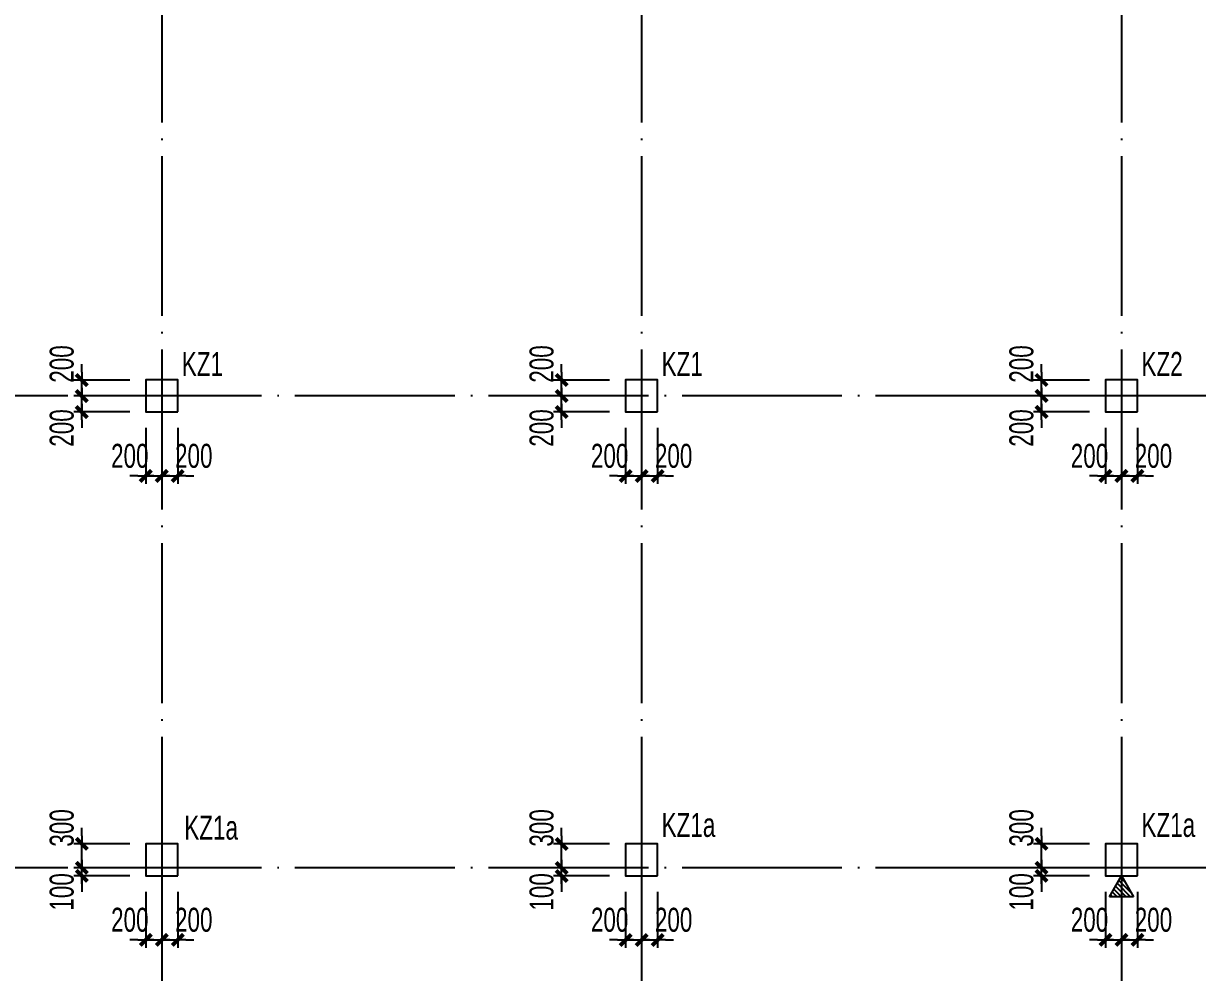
# Model space of a CAD drawing. Extents: x -21254 to 860439, y -324318 to 454338.
# Drawn here: x 806622 to 821302, y -84149 to -72284 of the extents above; entities that cross this region are included whole.
import ezdxf

# ---------------------------------------------------------------- set-up
doc = ezdxf.new("R2010")
doc.units = 0
doc.header["$LTSCALE"] = 1000
doc.header["$MEASUREMENT"] = 0
doc.linetypes.add('DOTE', pattern=[2.42, 2, -0.2, 0.02, -0.2])
doc.layers.get('0').update_dxf_attribs({"linetype": 'CONTINUOUS'})
doc.layers.get('Defpoints').update_dxf_attribs({"linetype": 'CONTINUOUS', "lineweight": 5})
for name, color, linetype in [('COLU', 7, 'CONTINUOUS'), ('COLU_DIM', 3, 'CONTINUOUS'), ('DIMENSION', 3, 'CONTINUOUS'), ('DOTE', 1, 'DOTE'), ('TEXT', 7, 'CONTINUOUS'), ('洞口', 253, 'CONTINUOUS')]:
    doc.layers.add(name, color=color, linetype=linetype)
doc.styles.add('BW_Dim', font='Bweng.shx', dxfattribs={"width": 0.7, "bigfont": 'hztxt.shx'})
doc.dimstyles.new('Cyz_100_100', dxfattribs={"dimtxt": 300, "dimasz": 100, "dimexe": 100, "dimexo": 200, "dimgap": 100, "dimtad": 1, "dimdec": 0, "dimzin": 0, "dimdsep": 46, "dimtxsty": 'BW_Dim', "dimblk": '_bwk', "dimcen": 0, "dimclrt": 7, "dimadec": 0, "dimazin": 0, "dimtfac": 1, "dimtdec": 0, "dimtix": 1, "dimtmove": 2, "dimatfit": 0, "dimfxl": 1, "dimtolj": 1, "dimtzin": 0, "dimarcsym": 0})

# ---------------------------------------------------------------- blocks, each defined once
blk = doc.blocks.new('_bwk')
blk.add_line((-1, 0), (0, 0))
blk.add_lwpolyline([(-0.7, -0.7, 0.5, 0.5, 0), (0.7, 0.7, 0.5, 0.5, 0)], format="xyseb")
blk = doc.blocks.new('*D2721')
at = {"layer": 'COLU_DIM', "color": 0, "lineweight": -2, "transparency": 16777216}
for p, q in [((819351, -76841), (819351, -76741)), ((819951, -76941), (819251, -76941)), ((819351, -77141), (819351, -76941)), ((819951, -77141), (819251, -77141)), ((819351, -77241), (819351, -77341))]:
    blk.add_line(p, q, dxfattribs=at)
at = {"layer": 'Defpoints', "color": 0, "transparency": 16777216}
for p in [(819351, -76941), (820151, -76941), (820151, -77141)]:
    blk.add_point(p, dxfattribs=at)
at = {"layer": 'COLU_DIM', "color": 0, "lineweight": -2, "transparency": 16777216, "xscale": 100, "yscale": 100, "zscale": 100}
for p, rotation in [((819351, -76941), 270), ((819351, -77141), 90)]:
    blk.add_blockref('_bwk', p, dxfattribs=dict(at, rotation=rotation))
at = {"layer": 'COLU_DIM', "color": 7, "transparency": 16777216, "insert": (819101, -77341), "char_height": 300, "attachment_point": 5, "rotation": 90, "style": 'BW_Dim'}
blk.add_mtext('\\A1;200', dxfattribs=at)
blk = doc.blocks.new('*D2722')
at = {"layer": 'COLU_DIM', "color": 0, "lineweight": -2, "transparency": 16777216}
for p, q in [((819351, -76641), (819351, -76541)), ((819951, -76741), (819251, -76741)), ((819351, -76941), (819351, -76741)), ((819951, -76941), (819251, -76941)), ((819351, -77041), (819351, -77141))]:
    blk.add_line(p, q, dxfattribs=at)
at = {"layer": 'Defpoints', "color": 0, "transparency": 16777216}
for p in [(819351, -76741), (820151, -76741), (820151, -76941)]:
    blk.add_point(p, dxfattribs=at)
at = {"layer": 'COLU_DIM', "color": 0, "lineweight": -2, "transparency": 16777216, "xscale": 100, "yscale": 100, "zscale": 100}
for p, rotation in [((819351, -76741), 270), ((819351, -76941), 90)]:
    blk.add_blockref('_bwk', p, dxfattribs=dict(at, rotation=rotation))
at = {"layer": 'COLU_DIM', "color": 7, "transparency": 16777216, "insert": (819101, -76541), "char_height": 300, "attachment_point": 5, "rotation": 90, "style": 'BW_Dim'}
blk.add_mtext('\\A1;200', dxfattribs=at)
blk = doc.blocks.new('*D2723')
at = {"layer": 'COLU_DIM', "color": 0, "lineweight": -2, "transparency": 16777216}
for p, q in [((820151, -77341), (820151, -78041)), ((820351, -77341), (820351, -78041)), ((820051, -77941), (819951, -77941)), ((820151, -77941), (820351, -77941)), ((820451, -77941), (820551, -77941))]:
    blk.add_line(p, q, dxfattribs=at)
at = {"layer": 'Defpoints', "color": 0, "transparency": 16777216}
for p in [(820151, -77141), (820351, -77141), (820351, -77941)]:
    blk.add_point(p, dxfattribs=at)
at = {"layer": 'COLU_DIM', "color": 0, "lineweight": -2, "transparency": 16777216, "xscale": 100, "yscale": 100, "zscale": 100}
blk.add_blockref('_bwk', (820151, -77941), dxfattribs=at)
at = {"layer": 'COLU_DIM', "color": 0, "lineweight": -2, "transparency": 16777216, "xscale": 100, "yscale": 100, "zscale": 100, "rotation": 180}
blk.add_blockref('_bwk', (820351, -77941), dxfattribs=at)
at = {"layer": 'COLU_DIM', "color": 7, "transparency": 16777216, "insert": (819951, -77691), "char_height": 300, "attachment_point": 5, "style": 'BW_Dim'}
blk.add_mtext('\\A1;200', dxfattribs=at)
blk = doc.blocks.new('*D2724')
at = {"layer": 'COLU_DIM', "color": 0, "lineweight": -2, "transparency": 16777216}
for p, q in [((820351, -77341), (820351, -78041)), ((820551, -77341), (820551, -78041)), ((820251, -77941), (820151, -77941)), ((820351, -77941), (820551, -77941)), ((820651, -77941), (820751, -77941))]:
    blk.add_line(p, q, dxfattribs=at)
at = {"layer": 'Defpoints', "color": 0, "transparency": 16777216}
for p in [(820351, -77141), (820551, -77141), (820551, -77941)]:
    blk.add_point(p, dxfattribs=at)
at = {"layer": 'COLU_DIM', "color": 0, "lineweight": -2, "transparency": 16777216, "xscale": 100, "yscale": 100, "zscale": 100}
blk.add_blockref('_bwk', (820351, -77941), dxfattribs=at)
at = {"layer": 'COLU_DIM', "color": 0, "lineweight": -2, "transparency": 16777216, "xscale": 100, "yscale": 100, "zscale": 100, "rotation": 180}
blk.add_blockref('_bwk', (820551, -77941), dxfattribs=at)
at = {"layer": 'COLU_DIM', "color": 7, "transparency": 16777216, "insert": (820751, -77691), "char_height": 300, "attachment_point": 5, "style": 'BW_Dim'}
blk.add_mtext('\\A1;200', dxfattribs=at)
blk = doc.blocks.new('*D2725')
at = {"layer": 'COLU_DIM', "color": 0, "lineweight": -2, "transparency": 16777216}
for p, q in [((819351, -82741), (819351, -82641)), ((819951, -82841), (819251, -82841)), ((819951, -82941), (819251, -82941)), ((819351, -82941), (819351, -82841)), ((819351, -83041), (819351, -83141))]:
    blk.add_line(p, q, dxfattribs=at)
at = {"layer": 'Defpoints', "color": 0, "transparency": 16777216}
for p in [(819351, -82841), (820151, -82841), (820151, -82941)]:
    blk.add_point(p, dxfattribs=at)
at = {"layer": 'COLU_DIM', "color": 0, "lineweight": -2, "transparency": 16777216, "xscale": 100, "yscale": 100, "zscale": 100}
for p, rotation in [((819351, -82841), 270), ((819351, -82941), 90)]:
    blk.add_blockref('_bwk', p, dxfattribs=dict(at, rotation=rotation))
at = {"layer": 'COLU_DIM', "color": 7, "transparency": 16777216, "insert": (819101, -83141), "char_height": 300, "attachment_point": 5, "rotation": 90, "style": 'BW_Dim'}
blk.add_mtext('\\A1;100', dxfattribs=at)
blk = doc.blocks.new('*D2726')
at = {"layer": 'COLU_DIM', "color": 0, "lineweight": -2, "transparency": 16777216}
for p, q in [((819351, -82441), (819351, -82341)), ((819951, -82541), (819251, -82541)), ((819351, -82841), (819351, -82541)), ((819951, -82841), (819251, -82841)), ((819351, -82941), (819351, -83041))]:
    blk.add_line(p, q, dxfattribs=at)
at = {"layer": 'Defpoints', "color": 0, "transparency": 16777216}
for p in [(819351, -82541), (820151, -82541), (820151, -82841)]:
    blk.add_point(p, dxfattribs=at)
at = {"layer": 'COLU_DIM', "color": 0, "lineweight": -2, "transparency": 16777216, "xscale": 100, "yscale": 100, "zscale": 100}
for p, rotation in [((819351, -82541), 270), ((819351, -82841), 90)]:
    blk.add_blockref('_bwk', p, dxfattribs=dict(at, rotation=rotation))
at = {"layer": 'COLU_DIM', "color": 7, "transparency": 16777216, "insert": (819101, -82341), "char_height": 300, "attachment_point": 5, "rotation": 90, "style": 'BW_Dim'}
blk.add_mtext('\\A1;300', dxfattribs=at)
blk = doc.blocks.new('*D2727')
at = {"layer": 'COLU_DIM', "color": 0, "lineweight": -2, "transparency": 16777216}
for p, q in [((820151, -83141), (820151, -83841)), ((820351, -83141), (820351, -83841)), ((820051, -83741), (819951, -83741)), ((820151, -83741), (820351, -83741)), ((820451, -83741), (820551, -83741))]:
    blk.add_line(p, q, dxfattribs=at)
at = {"layer": 'Defpoints', "color": 0, "transparency": 16777216}
for p in [(820151, -82941), (820351, -82941), (820351, -83741)]:
    blk.add_point(p, dxfattribs=at)
at = {"layer": 'COLU_DIM', "color": 0, "lineweight": -2, "transparency": 16777216, "xscale": 100, "yscale": 100, "zscale": 100}
blk.add_blockref('_bwk', (820151, -83741), dxfattribs=at)
at = {"layer": 'COLU_DIM', "color": 0, "lineweight": -2, "transparency": 16777216, "xscale": 100, "yscale": 100, "zscale": 100, "rotation": 180}
blk.add_blockref('_bwk', (820351, -83741), dxfattribs=at)
at = {"layer": 'COLU_DIM', "color": 7, "transparency": 16777216, "insert": (819951, -83491), "char_height": 300, "attachment_point": 5, "style": 'BW_Dim'}
blk.add_mtext('\\A1;200', dxfattribs=at)
blk = doc.blocks.new('*D2728')
at = {"layer": 'COLU_DIM', "color": 0, "lineweight": -2, "transparency": 16777216}
for p, q in [((820351, -83141), (820351, -83841)), ((820551, -83141), (820551, -83841)), ((820251, -83741), (820151, -83741)), ((820351, -83741), (820551, -83741)), ((820651, -83741), (820751, -83741))]:
    blk.add_line(p, q, dxfattribs=at)
at = {"layer": 'Defpoints', "color": 0, "transparency": 16777216}
for p in [(820351, -82941), (820551, -82941), (820551, -83741)]:
    blk.add_point(p, dxfattribs=at)
at = {"layer": 'COLU_DIM', "color": 0, "lineweight": -2, "transparency": 16777216, "xscale": 100, "yscale": 100, "zscale": 100}
blk.add_blockref('_bwk', (820351, -83741), dxfattribs=at)
at = {"layer": 'COLU_DIM', "color": 0, "lineweight": -2, "transparency": 16777216, "xscale": 100, "yscale": 100, "zscale": 100, "rotation": 180}
blk.add_blockref('_bwk', (820551, -83741), dxfattribs=at)
at = {"layer": 'COLU_DIM', "color": 7, "transparency": 16777216, "insert": (820751, -83491), "char_height": 300, "attachment_point": 5, "style": 'BW_Dim'}
blk.add_mtext('\\A1;200', dxfattribs=at)
blk = doc.blocks.new('*D2737')
at = {"layer": 'COLU_DIM', "color": 0, "lineweight": -2, "transparency": 16777216}
for p, q in [((813351, -76841), (813351, -76741)), ((813951, -76941), (813251, -76941)), ((813351, -77141), (813351, -76941)), ((813951, -77141), (813251, -77141)), ((813351, -77241), (813351, -77341))]:
    blk.add_line(p, q, dxfattribs=at)
at = {"layer": 'Defpoints', "color": 0, "transparency": 16777216}
for p in [(813351, -76941), (814151, -76941), (814151, -77141)]:
    blk.add_point(p, dxfattribs=at)
at = {"layer": 'COLU_DIM', "color": 0, "lineweight": -2, "transparency": 16777216, "xscale": 100, "yscale": 100, "zscale": 100}
for p, rotation in [((813351, -76941), 270), ((813351, -77141), 90)]:
    blk.add_blockref('_bwk', p, dxfattribs=dict(at, rotation=rotation))
at = {"layer": 'COLU_DIM', "color": 7, "transparency": 16777216, "insert": (813101, -77341), "char_height": 300, "attachment_point": 5, "rotation": 90, "style": 'BW_Dim'}
blk.add_mtext('\\A1;200', dxfattribs=at)
blk = doc.blocks.new('*D2738')
at = {"layer": 'COLU_DIM', "color": 0, "lineweight": -2, "transparency": 16777216}
for p, q in [((813351, -76641), (813351, -76541)), ((813951, -76741), (813251, -76741)), ((813351, -76941), (813351, -76741)), ((813951, -76941), (813251, -76941)), ((813351, -77041), (813351, -77141))]:
    blk.add_line(p, q, dxfattribs=at)
at = {"layer": 'Defpoints', "color": 0, "transparency": 16777216}
for p in [(813351, -76741), (814151, -76741), (814151, -76941)]:
    blk.add_point(p, dxfattribs=at)
at = {"layer": 'COLU_DIM', "color": 0, "lineweight": -2, "transparency": 16777216, "xscale": 100, "yscale": 100, "zscale": 100}
for p, rotation in [((813351, -76741), 270), ((813351, -76941), 90)]:
    blk.add_blockref('_bwk', p, dxfattribs=dict(at, rotation=rotation))
at = {"layer": 'COLU_DIM', "color": 7, "transparency": 16777216, "insert": (813101, -76541), "char_height": 300, "attachment_point": 5, "rotation": 90, "style": 'BW_Dim'}
blk.add_mtext('\\A1;200', dxfattribs=at)
blk = doc.blocks.new('*D2739')
at = {"layer": 'COLU_DIM', "color": 0, "lineweight": -2, "transparency": 16777216}
for p, q in [((814151, -77341), (814151, -78041)), ((814351, -77341), (814351, -78041)), ((814051, -77941), (813951, -77941)), ((814151, -77941), (814351, -77941)), ((814451, -77941), (814551, -77941))]:
    blk.add_line(p, q, dxfattribs=at)
at = {"layer": 'Defpoints', "color": 0, "transparency": 16777216}
for p in [(814151, -77141), (814351, -77141), (814351, -77941)]:
    blk.add_point(p, dxfattribs=at)
at = {"layer": 'COLU_DIM', "color": 0, "lineweight": -2, "transparency": 16777216, "xscale": 100, "yscale": 100, "zscale": 100}
blk.add_blockref('_bwk', (814151, -77941), dxfattribs=at)
at = {"layer": 'COLU_DIM', "color": 0, "lineweight": -2, "transparency": 16777216, "xscale": 100, "yscale": 100, "zscale": 100, "rotation": 180}
blk.add_blockref('_bwk', (814351, -77941), dxfattribs=at)
at = {"layer": 'COLU_DIM', "color": 7, "transparency": 16777216, "insert": (813951, -77691), "char_height": 300, "attachment_point": 5, "style": 'BW_Dim'}
blk.add_mtext('\\A1;200', dxfattribs=at)
blk = doc.blocks.new('*D2740')
at = {"layer": 'COLU_DIM', "color": 0, "lineweight": -2, "transparency": 16777216}
for p, q in [((814351, -77341), (814351, -78041)), ((814551, -77341), (814551, -78041)), ((814251, -77941), (814151, -77941)), ((814351, -77941), (814551, -77941)), ((814651, -77941), (814751, -77941))]:
    blk.add_line(p, q, dxfattribs=at)
at = {"layer": 'Defpoints', "color": 0, "transparency": 16777216}
for p in [(814351, -77141), (814551, -77141), (814551, -77941)]:
    blk.add_point(p, dxfattribs=at)
at = {"layer": 'COLU_DIM', "color": 0, "lineweight": -2, "transparency": 16777216, "xscale": 100, "yscale": 100, "zscale": 100}
blk.add_blockref('_bwk', (814351, -77941), dxfattribs=at)
at = {"layer": 'COLU_DIM', "color": 0, "lineweight": -2, "transparency": 16777216, "xscale": 100, "yscale": 100, "zscale": 100, "rotation": 180}
blk.add_blockref('_bwk', (814551, -77941), dxfattribs=at)
at = {"layer": 'COLU_DIM', "color": 7, "transparency": 16777216, "insert": (814751, -77691), "char_height": 300, "attachment_point": 5, "style": 'BW_Dim'}
blk.add_mtext('\\A1;200', dxfattribs=at)
blk = doc.blocks.new('*D2741')
at = {"layer": 'COLU_DIM', "color": 0, "lineweight": -2, "transparency": 16777216}
for p, q in [((813351, -82741), (813351, -82641)), ((813951, -82841), (813251, -82841)), ((813951, -82941), (813251, -82941)), ((813351, -82941), (813351, -82841)), ((813351, -83041), (813351, -83141))]:
    blk.add_line(p, q, dxfattribs=at)
at = {"layer": 'Defpoints', "color": 0, "transparency": 16777216}
for p in [(813351, -82841), (814151, -82841), (814151, -82941)]:
    blk.add_point(p, dxfattribs=at)
at = {"layer": 'COLU_DIM', "color": 0, "lineweight": -2, "transparency": 16777216, "xscale": 100, "yscale": 100, "zscale": 100}
for p, rotation in [((813351, -82841), 270), ((813351, -82941), 90)]:
    blk.add_blockref('_bwk', p, dxfattribs=dict(at, rotation=rotation))
at = {"layer": 'COLU_DIM', "color": 7, "transparency": 16777216, "insert": (813101, -83141), "char_height": 300, "attachment_point": 5, "rotation": 90, "style": 'BW_Dim'}
blk.add_mtext('\\A1;100', dxfattribs=at)
blk = doc.blocks.new('*D2742')
at = {"layer": 'COLU_DIM', "color": 0, "lineweight": -2, "transparency": 16777216}
for p, q in [((813351, -82441), (813351, -82341)), ((813951, -82541), (813251, -82541)), ((813351, -82841), (813351, -82541)), ((813951, -82841), (813251, -82841)), ((813351, -82941), (813351, -83041))]:
    blk.add_line(p, q, dxfattribs=at)
at = {"layer": 'Defpoints', "color": 0, "transparency": 16777216}
for p in [(813351, -82541), (814151, -82541), (814151, -82841)]:
    blk.add_point(p, dxfattribs=at)
at = {"layer": 'COLU_DIM', "color": 0, "lineweight": -2, "transparency": 16777216, "xscale": 100, "yscale": 100, "zscale": 100}
for p, rotation in [((813351, -82541), 270), ((813351, -82841), 90)]:
    blk.add_blockref('_bwk', p, dxfattribs=dict(at, rotation=rotation))
at = {"layer": 'COLU_DIM', "color": 7, "transparency": 16777216, "insert": (813101, -82341), "char_height": 300, "attachment_point": 5, "rotation": 90, "style": 'BW_Dim'}
blk.add_mtext('\\A1;300', dxfattribs=at)
blk = doc.blocks.new('*D2743')
at = {"layer": 'COLU_DIM', "color": 0, "lineweight": -2, "transparency": 16777216}
for p, q in [((814151, -83141), (814151, -83841)), ((814351, -83141), (814351, -83841)), ((814051, -83741), (813951, -83741)), ((814151, -83741), (814351, -83741)), ((814451, -83741), (814551, -83741))]:
    blk.add_line(p, q, dxfattribs=at)
at = {"layer": 'Defpoints', "color": 0, "transparency": 16777216}
for p in [(814151, -82941), (814351, -82941), (814351, -83741)]:
    blk.add_point(p, dxfattribs=at)
at = {"layer": 'COLU_DIM', "color": 0, "lineweight": -2, "transparency": 16777216, "xscale": 100, "yscale": 100, "zscale": 100}
blk.add_blockref('_bwk', (814151, -83741), dxfattribs=at)
at = {"layer": 'COLU_DIM', "color": 0, "lineweight": -2, "transparency": 16777216, "xscale": 100, "yscale": 100, "zscale": 100, "rotation": 180}
blk.add_blockref('_bwk', (814351, -83741), dxfattribs=at)
at = {"layer": 'COLU_DIM', "color": 7, "transparency": 16777216, "insert": (813951, -83491), "char_height": 300, "attachment_point": 5, "style": 'BW_Dim'}
blk.add_mtext('\\A1;200', dxfattribs=at)
blk = doc.blocks.new('*D2744')
at = {"layer": 'COLU_DIM', "color": 0, "lineweight": -2, "transparency": 16777216}
for p, q in [((814351, -83141), (814351, -83841)), ((814551, -83141), (814551, -83841)), ((814251, -83741), (814151, -83741)), ((814351, -83741), (814551, -83741)), ((814651, -83741), (814751, -83741))]:
    blk.add_line(p, q, dxfattribs=at)
at = {"layer": 'Defpoints', "color": 0, "transparency": 16777216}
for p in [(814351, -82941), (814551, -82941), (814551, -83741)]:
    blk.add_point(p, dxfattribs=at)
at = {"layer": 'COLU_DIM', "color": 0, "lineweight": -2, "transparency": 16777216, "xscale": 100, "yscale": 100, "zscale": 100}
blk.add_blockref('_bwk', (814351, -83741), dxfattribs=at)
at = {"layer": 'COLU_DIM', "color": 0, "lineweight": -2, "transparency": 16777216, "xscale": 100, "yscale": 100, "zscale": 100, "rotation": 180}
blk.add_blockref('_bwk', (814551, -83741), dxfattribs=at)
at = {"layer": 'COLU_DIM', "color": 7, "transparency": 16777216, "insert": (814751, -83491), "char_height": 300, "attachment_point": 5, "style": 'BW_Dim'}
blk.add_mtext('\\A1;200', dxfattribs=at)
blk = doc.blocks.new('*D2753')
at = {"layer": 'COLU_DIM', "color": 0, "lineweight": -2, "transparency": 16777216}
for p, q in [((807351, -76841), (807351, -76741)), ((807951, -76941), (807251, -76941)), ((807351, -77141), (807351, -76941)), ((807951, -77141), (807251, -77141)), ((807351, -77241), (807351, -77341))]:
    blk.add_line(p, q, dxfattribs=at)
at = {"layer": 'Defpoints', "color": 0, "transparency": 16777216}
for p in [(807351, -76941), (808151, -76941), (808151, -77141)]:
    blk.add_point(p, dxfattribs=at)
at = {"layer": 'COLU_DIM', "color": 0, "lineweight": -2, "transparency": 16777216, "xscale": 100, "yscale": 100, "zscale": 100}
for p, rotation in [((807351, -76941), 270), ((807351, -77141), 90)]:
    blk.add_blockref('_bwk', p, dxfattribs=dict(at, rotation=rotation))
at = {"layer": 'COLU_DIM', "color": 7, "transparency": 16777216, "insert": (807101, -77341), "char_height": 300, "attachment_point": 5, "rotation": 90, "style": 'BW_Dim'}
blk.add_mtext('\\A1;200', dxfattribs=at)
blk = doc.blocks.new('*D2754')
at = {"layer": 'COLU_DIM', "color": 0, "lineweight": -2, "transparency": 16777216}
for p, q in [((807351, -76641), (807351, -76541)), ((807951, -76741), (807251, -76741)), ((807351, -76941), (807351, -76741)), ((807951, -76941), (807251, -76941)), ((807351, -77041), (807351, -77141))]:
    blk.add_line(p, q, dxfattribs=at)
at = {"layer": 'Defpoints', "color": 0, "transparency": 16777216}
for p in [(807351, -76741), (808151, -76741), (808151, -76941)]:
    blk.add_point(p, dxfattribs=at)
at = {"layer": 'COLU_DIM', "color": 0, "lineweight": -2, "transparency": 16777216, "xscale": 100, "yscale": 100, "zscale": 100}
for p, rotation in [((807351, -76741), 270), ((807351, -76941), 90)]:
    blk.add_blockref('_bwk', p, dxfattribs=dict(at, rotation=rotation))
at = {"layer": 'COLU_DIM', "color": 7, "transparency": 16777216, "insert": (807101, -76541), "char_height": 300, "attachment_point": 5, "rotation": 90, "style": 'BW_Dim'}
blk.add_mtext('\\A1;200', dxfattribs=at)
blk = doc.blocks.new('*D2755')
at = {"layer": 'COLU_DIM', "color": 0, "lineweight": -2, "transparency": 16777216}
for p, q in [((808151, -77341), (808151, -78041)), ((808351, -77341), (808351, -78041)), ((808051, -77941), (807951, -77941)), ((808151, -77941), (808351, -77941)), ((808451, -77941), (808551, -77941))]:
    blk.add_line(p, q, dxfattribs=at)
at = {"layer": 'Defpoints', "color": 0, "transparency": 16777216}
for p in [(808151, -77141), (808351, -77141), (808351, -77941)]:
    blk.add_point(p, dxfattribs=at)
at = {"layer": 'COLU_DIM', "color": 0, "lineweight": -2, "transparency": 16777216, "xscale": 100, "yscale": 100, "zscale": 100}
blk.add_blockref('_bwk', (808151, -77941), dxfattribs=at)
at = {"layer": 'COLU_DIM', "color": 0, "lineweight": -2, "transparency": 16777216, "xscale": 100, "yscale": 100, "zscale": 100, "rotation": 180}
blk.add_blockref('_bwk', (808351, -77941), dxfattribs=at)
at = {"layer": 'COLU_DIM', "color": 7, "transparency": 16777216, "insert": (807951, -77691), "char_height": 300, "attachment_point": 5, "style": 'BW_Dim'}
blk.add_mtext('\\A1;200', dxfattribs=at)
blk = doc.blocks.new('*D2756')
at = {"layer": 'COLU_DIM', "color": 0, "lineweight": -2, "transparency": 16777216}
for p, q in [((808351, -77341), (808351, -78041)), ((808551, -77341), (808551, -78041)), ((808251, -77941), (808151, -77941)), ((808351, -77941), (808551, -77941)), ((808651, -77941), (808751, -77941))]:
    blk.add_line(p, q, dxfattribs=at)
at = {"layer": 'Defpoints', "color": 0, "transparency": 16777216}
for p in [(808351, -77141), (808551, -77141), (808551, -77941)]:
    blk.add_point(p, dxfattribs=at)
at = {"layer": 'COLU_DIM', "color": 0, "lineweight": -2, "transparency": 16777216, "xscale": 100, "yscale": 100, "zscale": 100}
blk.add_blockref('_bwk', (808351, -77941), dxfattribs=at)
at = {"layer": 'COLU_DIM', "color": 0, "lineweight": -2, "transparency": 16777216, "xscale": 100, "yscale": 100, "zscale": 100, "rotation": 180}
blk.add_blockref('_bwk', (808551, -77941), dxfattribs=at)
at = {"layer": 'COLU_DIM', "color": 7, "transparency": 16777216, "insert": (808751, -77691), "char_height": 300, "attachment_point": 5, "style": 'BW_Dim'}
blk.add_mtext('\\A1;200', dxfattribs=at)
blk = doc.blocks.new('*D2757')
at = {"layer": 'COLU_DIM', "color": 0, "lineweight": -2, "transparency": 16777216}
for p, q in [((807351, -82741), (807351, -82641)), ((807951, -82841), (807251, -82841)), ((807951, -82941), (807251, -82941)), ((807351, -82941), (807351, -82841)), ((807351, -83041), (807351, -83141))]:
    blk.add_line(p, q, dxfattribs=at)
at = {"layer": 'Defpoints', "color": 0, "transparency": 16777216}
for p in [(807351, -82841), (808151, -82841), (808151, -82941)]:
    blk.add_point(p, dxfattribs=at)
at = {"layer": 'COLU_DIM', "color": 0, "lineweight": -2, "transparency": 16777216, "xscale": 100, "yscale": 100, "zscale": 100}
for p, rotation in [((807351, -82841), 270), ((807351, -82941), 90)]:
    blk.add_blockref('_bwk', p, dxfattribs=dict(at, rotation=rotation))
at = {"layer": 'COLU_DIM', "color": 7, "transparency": 16777216, "insert": (807101, -83141), "char_height": 300, "attachment_point": 5, "rotation": 90, "style": 'BW_Dim'}
blk.add_mtext('\\A1;100', dxfattribs=at)
blk = doc.blocks.new('*D2758')
at = {"layer": 'COLU_DIM', "color": 0, "lineweight": -2, "transparency": 16777216}
for p, q in [((807351, -82441), (807351, -82341)), ((807951, -82541), (807251, -82541)), ((807351, -82841), (807351, -82541)), ((807951, -82841), (807251, -82841)), ((807351, -82941), (807351, -83041))]:
    blk.add_line(p, q, dxfattribs=at)
at = {"layer": 'Defpoints', "color": 0, "transparency": 16777216}
for p in [(807351, -82541), (808151, -82541), (808151, -82841)]:
    blk.add_point(p, dxfattribs=at)
at = {"layer": 'COLU_DIM', "color": 0, "lineweight": -2, "transparency": 16777216, "xscale": 100, "yscale": 100, "zscale": 100}
for p, rotation in [((807351, -82541), 270), ((807351, -82841), 90)]:
    blk.add_blockref('_bwk', p, dxfattribs=dict(at, rotation=rotation))
at = {"layer": 'COLU_DIM', "color": 7, "transparency": 16777216, "insert": (807101, -82341), "char_height": 300, "attachment_point": 5, "rotation": 90, "style": 'BW_Dim'}
blk.add_mtext('\\A1;300', dxfattribs=at)
blk = doc.blocks.new('*D2759')
at = {"layer": 'COLU_DIM', "color": 0, "lineweight": -2, "transparency": 16777216}
for p, q in [((808151, -83141), (808151, -83841)), ((808351, -83141), (808351, -83841)), ((808051, -83741), (807951, -83741)), ((808151, -83741), (808351, -83741)), ((808451, -83741), (808551, -83741))]:
    blk.add_line(p, q, dxfattribs=at)
at = {"layer": 'Defpoints', "color": 0, "transparency": 16777216}
for p in [(808151, -82941), (808351, -82941), (808351, -83741)]:
    blk.add_point(p, dxfattribs=at)
at = {"layer": 'COLU_DIM', "color": 0, "lineweight": -2, "transparency": 16777216, "xscale": 100, "yscale": 100, "zscale": 100}
blk.add_blockref('_bwk', (808151, -83741), dxfattribs=at)
at = {"layer": 'COLU_DIM', "color": 0, "lineweight": -2, "transparency": 16777216, "xscale": 100, "yscale": 100, "zscale": 100, "rotation": 180}
blk.add_blockref('_bwk', (808351, -83741), dxfattribs=at)
at = {"layer": 'COLU_DIM', "color": 7, "transparency": 16777216, "insert": (807951, -83491), "char_height": 300, "attachment_point": 5, "style": 'BW_Dim'}
blk.add_mtext('\\A1;200', dxfattribs=at)
blk = doc.blocks.new('*D2760')
at = {"layer": 'COLU_DIM', "color": 0, "lineweight": -2, "transparency": 16777216}
for p, q in [((808351, -83141), (808351, -83841)), ((808551, -83141), (808551, -83841)), ((808251, -83741), (808151, -83741)), ((808351, -83741), (808551, -83741)), ((808651, -83741), (808751, -83741))]:
    blk.add_line(p, q, dxfattribs=at)
at = {"layer": 'Defpoints', "color": 0, "transparency": 16777216}
for p in [(808351, -82941), (808551, -82941), (808551, -83741)]:
    blk.add_point(p, dxfattribs=at)
at = {"layer": 'COLU_DIM', "color": 0, "lineweight": -2, "transparency": 16777216, "xscale": 100, "yscale": 100, "zscale": 100}
blk.add_blockref('_bwk', (808351, -83741), dxfattribs=at)
at = {"layer": 'COLU_DIM', "color": 0, "lineweight": -2, "transparency": 16777216, "xscale": 100, "yscale": 100, "zscale": 100, "rotation": 180}
blk.add_blockref('_bwk', (808551, -83741), dxfattribs=at)
at = {"layer": 'COLU_DIM', "color": 7, "transparency": 16777216, "insert": (808751, -83491), "char_height": 300, "attachment_point": 5, "style": 'BW_Dim'}
blk.add_mtext('\\A1;200', dxfattribs=at)
blk = doc.blocks.new('BW-256606262', base_point=(-918926, -559722))
at = {"layer": 'DIMENSION'}
h = blk.add_hatch(dxfattribs=at)
h.set_pattern_fill('METAL', color=256, scale=10, angle=180, style=0)
h.set_pattern_definition([(135, (1017048.446, -397219.973), (28.28427125, 28.28427125), [])])
h.paths.add_polyline_path([(-918776, -559462), (-918626, -559722), (-918926, -559722)])
for p, q in [((-918926, -559722), (-918776, -559462)), ((-918776, -559462), (-918626, -559722)), ((-918626, -559722), (-918926, -559722))]:
    blk.add_line(p, q, dxfattribs=at)

msp = doc.modelspace()

# ---------------------------------------------------------------- linework, layer by layer
at = {"layer": 'COLU'}
for points in [[(808551.316, -77140.547), (808551.316, -76740.547), (808151.316, -76740.547), (808151.316, -77140.547)], [(814551.316, -77140.547), (814551.316, -76740.547), (814151.316, -76740.547), (814151.316, -77140.547)], [(820551.316, -77140.547), (820551.316, -76740.547), (820151.316, -76740.547), (820151.316, -77140.547)], [(808551.316, -82940.547), (808551.316, -82540.547), (808151.316, -82540.547), (808151.316, -82940.547)], [(814551.316, -82940.547), (814551.316, -82540.547), (814151.316, -82540.547), (814151.316, -82940.547)], [(820551.316, -82940.547), (820551.316, -82540.547), (820151.316, -82540.547), (820151.316, -82940.547)]]:
    msp.add_lwpolyline(points, close=True, dxfattribs=at)
at = {"layer": 'DOTE', "linetype": 'DOTE'}
for p, q in [((808351.316, -64260.692), (808351.316, -84456.628)), ((814351.316, -64260.692), (814351.316, -84456.628)), ((820351.316, -64260.692), (820351.316, -84456.628)), ((838636.329, -76940.547), (800837.048, -76940.547)), ((838636.329, -82840.547), (800837.048, -82840.547))]:
    msp.add_line(p, q, dxfattribs=at)

# ---------------------------------------------------------------- block references
at = {"layer": '洞口'}
msp.add_blockref('BW-256606262', (820201.316, -83200.354), dxfattribs=at)

# ---------------------------------------------------------------- texts
at = {"layer": 'TEXT', "style": 'BW_Dim', "width": 0.7}
for s, p in [('KZ1', (808601.316, -76690.547)), ('KZ1', (814601.316, -76690.547)), ('KZ2', (820601.316, -76690.547)), ('KZ1a', (808632.446, -82486.853)), ('KZ1a', (814601.316, -82453.083)), ('KZ1a', (820601.316, -82453.083))]:
    msp.add_text(s, height=300, dxfattribs=at).set_placement(p)

# ---------------------------------------------------------------- dimensions: what is measured, and where the dimension line sits
at = {"layer": 'COLU_DIM'}
for base, p1, p2, picture, middle in [((807351.316, -76740.547), (808151.316, -76940.547), (808151.316, -76740.547), '*D2754', (807101.316, -76540.547)), ((813351.316, -76740.547), (814151.316, -76940.547), (814151.316, -76740.547), '*D2738', (813101.316, -76540.547)), ((819351.316, -76740.547), (820151.316, -76940.547), (820151.316, -76740.547), '*D2722', (819101.316, -76540.547)), ((807351.316, -76940.547), (808151.316, -77140.547), (808151.316, -76940.547), '*D2753', (807101.316, -77340.547)), ((813351.316, -76940.547), (814151.316, -77140.547), (814151.316, -76940.547), '*D2737', (813101.316, -77340.547)), ((819351.316, -76940.547), (820151.316, -77140.547), (820151.316, -76940.547), '*D2721', (819101.316, -77340.547)), ((807351.316, -82540.547), (808151.316, -82840.547), (808151.316, -82540.547), '*D2758', (807101.316, -82340.547)), ((813351.316, -82540.547), (814151.316, -82840.547), (814151.316, -82540.547), '*D2742', (813101.316, -82340.547)), ((819351.316, -82540.547), (820151.316, -82840.547), (820151.316, -82540.547), '*D2726', (819101.316, -82340.547)), ((807351.316, -82840.547), (808151.316, -82940.547), (808151.316, -82840.547), '*D2757', (807101.316, -83140.547)), ((813351.316, -82840.547), (814151.316, -82940.547), (814151.316, -82840.547), '*D2741', (813101.316, -83140.547)), ((819351.316, -82840.547), (820151.316, -82940.547), (820151.316, -82840.547), '*D2725', (819101.316, -83140.547))]:
    dim = msp.add_linear_dim(base=base, p1=p1, p2=p2, angle=90, dimstyle='Cyz_100_100', dxfattribs=at)
    dim.commit()
    dim.dimension.update_dxf_attribs({"geometry": picture, "text_midpoint": middle, "dimtype": 160})
for base, p1, p2, picture, middle in [((808351.316, -77940.547), (808151.316, -77140.547), (808351.316, -77140.547), '*D2755', (807951.316, -77690.547)), ((808551.316, -77940.547), (808351.316, -77140.547), (808551.316, -77140.547), '*D2756', (808751.316, -77690.547)), ((814351.316, -77940.547), (814151.316, -77140.547), (814351.316, -77140.547), '*D2739', (813951.316, -77690.547)), ((814551.316, -77940.547), (814351.316, -77140.547), (814551.316, -77140.547), '*D2740', (814751.316, -77690.547)), ((820351.316, -77940.547), (820151.316, -77140.547), (820351.316, -77140.547), '*D2723', (819951.316, -77690.547)), ((820551.316, -77940.547), (820351.316, -77140.547), (820551.316, -77140.547), '*D2724', (820751.316, -77690.547)), ((808351.316, -83740.547), (808151.316, -82940.547), (808351.316, -82940.547), '*D2759', (807951.316, -83490.547)), ((808551.316, -83740.547), (808351.316, -82940.547), (808551.316, -82940.547), '*D2760', (808751.316, -83490.547)), ((814351.316, -83740.547), (814151.316, -82940.547), (814351.316, -82940.547), '*D2743', (813951.316, -83490.547)), ((814551.316, -83740.547), (814351.316, -82940.547), (814551.316, -82940.547), '*D2744', (814751.316, -83490.547)), ((820351.316, -83740.547), (820151.316, -82940.547), (820351.316, -82940.547), '*D2727', (819951.316, -83490.547)), ((820551.316, -83740.547), (820351.316, -82940.547), (820551.316, -82940.547), '*D2728', (820751.316, -83490.547))]:
    dim = msp.add_linear_dim(base=base, p1=p1, p2=p2, dimstyle='Cyz_100_100', dxfattribs=at)
    dim.commit()
    dim.dimension.update_dxf_attribs({"geometry": picture, "text_midpoint": middle, "dimtype": 160})

doc.saveas('drawing.dxf')
